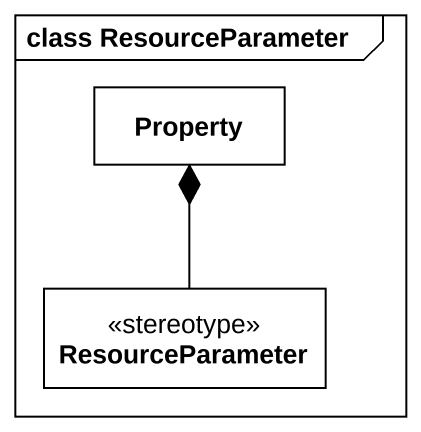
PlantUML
@startuml
mainframe class ResourceParameter
hide circle
hide empty members
class Property
class ResourceParameter <<stereotype>>
ResourceParameter -up-* Property
@enduml
